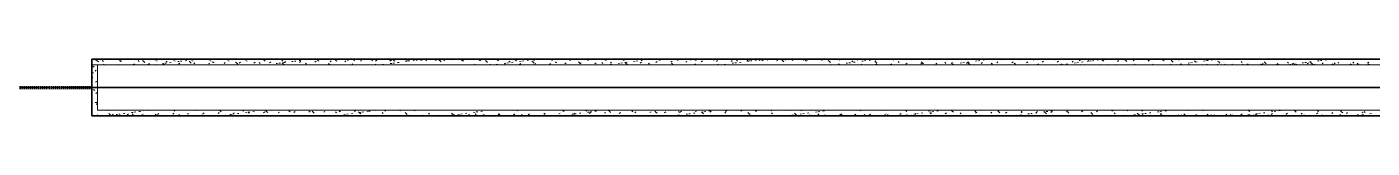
# Model space of a CAD drawing. Header units: millimetres. Extents: x -4948 to 42228, y -4856 to 69378.
# Drawn here: x 30864 to 33826, y 25230 to 25355 of the extents above; entities that cross this region are included whole.
import ezdxf

# ---------------------------------------------------------------- set-up
doc = ezdxf.new("R2010")
doc.units = ezdxf.units.MM
doc.linetypes.add('Линия сетки', pattern=[22.225, 12.7, -3.175, 3.175, -3.175])
doc.linetypes.add('Штрих 3 х 1_5 мм', pattern=[4.5, 3, -1.5])
for name, color, linetype, lineweight in [('A-AREA', 32, 'Continuous', 9), ('A-DETL', 90, 'Continuous', 9), ('A-WALL', 113, 'Continuous', 13), ('A-WALL-PATT', 111, 'Continuous', 13), ('I-WALL', 2, 'Continuous', 13), ('S-GRID', 1, 'Continuous', 30)]:
    doc.layers.add(name, color=color, linetype=linetype, lineweight=lineweight)

# ---------------------------------------------------------------- blocks, each defined once
blk = doc.blocks.new('27ELB-RD-AR-0000-BIM_rvt-1-1 этаж отм_ _0_000 лотки')
at = {"layer": 'A-AREA', "color": 252, "linetype": 'Штрих 3 х 1_5 мм', "lineweight": 70}
blk.add_line((30411.4, 25292.1), (31006.4, 25292.1), dxfattribs=at)
at = {"layer": 'A-DETL', "color": 252, "lineweight": 35}
blk.add_line((30956, 25292.1), (36183.9, 25292.1), dxfattribs=at)
at = {"layer": 'A-WALL', "color": 252, "lineweight": 9}
for p, q in [((31006.4, 25342.1), (31018.9, 25342.1)), ((31006.4, 25342.1), (31018.9, 25342.1)), ((31018.9, 25342.1), (36171.4, 25342.1)), ((31018.9, 25342.1), (31018.9, 25242.1)), ((31018.9, 25242.1), (36171.4, 25242.1))]:
    blk.add_line(p, q, dxfattribs=at)
at = {"layer": 'A-WALL-PATT', "color": 252, "linetype": 'Continuous', "lineweight": 9}
for p, q in [((31009, 25338.9), (31011.8, 25337.1)), ((31013.1, 25352.4), (31015.7, 25354.5)), ((31013.9, 25327.9), (31016.5, 25330)), ((31016.2, 25352.8), (31018.5, 25350.7)), ((31018.5, 25350.7), (31018.5, 25350.7)), ((31018.5, 25350.7), (31021, 25348.4)), ((31024, 25354.6), (31026.8, 25352.9)), ((31029.3, 25351.3), (31032.1, 25349.5)), ((31032.3, 25342.1), (31033.7, 25343.1)), ((31047.4, 25353.7), (31048.6, 25354.6)), ((31063.7, 25354.6), (31066.3, 25352.9)), ((31065, 25342.1), (31066.2, 25343)), ((31067.7, 25351.7), (31070.2, 25349.4)), ((31068.8, 25351.3), (31071.7, 25349.5)), ((31080.6, 25354.1), (31081.3, 25354.6)), ((31097.8, 25342.2), (31100.5, 25344.2)), ((31103.4, 25354.6), (31105.9, 25353)), ((31108.4, 25351.4), (31111.2, 25349.6)), ((31113.1, 25353.9), (31114, 25354.6)), ((31118.5, 25351.3), (31120.9, 25349.1)), ((31120.9, 25349.1), (31120.9, 25349.1)), ((31120.9, 25349.1), (31123.4, 25346.8)), ((31131, 25342.6), (31133.7, 25344.6)), ((31143, 25354.6), (31145.4, 25353.1)), ((31143.8, 25342.1), (31147.1, 25342.6)), ((31147.9, 25351.5), (31150.8, 25349.7)), ((31161.5, 25344.5), (31164.8, 25344.9)), ((31163.5, 25342.4), (31166.2, 25344.5)), ((31167.6, 25345.3), (31171, 25345.7)), ((31170.1, 25350.1), (31172.6, 25347.9)), ((31178, 25346.6), (31181.3, 25347.1)), ((31182.7, 25354.6), (31185, 25353.2)), ((31187.5, 25351.5), (31190.3, 25349.7)), ((31195.7, 25349), (31199, 25349.4)), ((31197.8, 25343.7), (31200.5, 25345.7)), ((31201.8, 25349.8), (31205.1, 25350.2)), ((31212.1, 25351.1), (31215.5, 25351.6)), ((31220.9, 25349.7), (31223.3, 25347.6)), ((31222.4, 25354.6), (31224.5, 25353.2)), ((31223.3, 25347.6), (31223.3, 25347.6)), ((31223.3, 25347.6), (31225.7, 25345.3)), ((31227, 25351.6), (31229.9, 25349.8)), ((31229.9, 25353.5), (31233.2, 25353.9)), ((31231.1, 25344.1), (31233.7, 25346.1)), ((31236, 25354.3), (31238.5, 25354.6)), ((31262, 25354.6), (31264.1, 25353.3)), ((31263.6, 25343.9), (31266.2, 25346)), ((31266.6, 25351.7), (31269.4, 25349.9)), ((31272.5, 25348.6), (31275, 25346.3)), ((31297.9, 25345.2), (31300.5, 25347.2)), ((31301.7, 25354.6), (31303.6, 25353.4)), ((31306.1, 25351.8), (31309, 25350)), ((31323.3, 25348.1), (31325.7, 25346)), ((31325.7, 25346), (31325.7, 25346)), ((31325.7, 25346), (31328.1, 25343.7)), ((31331.1, 25345.6), (31333.8, 25347.6)), ((31341.3, 25354.6), (31343.2, 25353.4)), ((31345.7, 25351.8), (31348.5, 25350)), ((31363.6, 25345.4), (31366.3, 25347.5)), ((31374.9, 25347), (31377.4, 25344.8)), ((31381, 25354.6), (31382.7, 25353.5)), ((31385.2, 25351.9), (31388.1, 25350.1)), ((31394.8, 25342.3), (31398.1, 25342.7)), ((31397.9, 25346.7), (31400.6, 25348.7)), ((31412.5, 25344.6), (31415.8, 25345.1)), ((31418.6, 25345.4), (31422, 25345.9)), ((31420.7, 25354.6), (31422.3, 25353.6)), ((31424.8, 25352), (31427.6, 25350.2)), ((31425.7, 25346.6), (31428, 25344.4)), ((31428, 25344.4), (31428, 25344.4)), ((31428, 25344.4), (31430.5, 25342.2)), ((31429, 25346.8), (31432.3, 25347.2)), ((31431.1, 25347.1), (31433.8, 25349.1)), ((31446.7, 25349.1), (31450, 25349.6)), ((31452.8, 25349.9), (31456.1, 25350.4)), ((31460.3, 25354.6), (31461.8, 25353.7)), ((31463.1, 25351.3), (31466.5, 25351.7)), ((31463.6, 25347), (31466.3, 25349)), ((31464.3, 25352.1), (31467.2, 25350.2)), ((31467.3, 25354.6), (31468.7, 25353.3)), ((31477.3, 25345.5), (31479.7, 25343.2)), ((31480.9, 25353.6), (31484.2, 25354.1)), ((31487, 25354.4), (31488.2, 25354.6)), ((31497.9, 25348.2), (31500.6, 25350.2)), ((31500, 25354.6), (31501.4, 25353.7)), ((31503.9, 25352.1), (31506.7, 25350.3)), ((31517.6, 25354.6), (31517.9, 25354.3)), ((31528.1, 25345), (31530.4, 25342.9)), ((31530.4, 25342.9), (31530.4, 25342.9)), ((31530.4, 25342.9), (31531.3, 25342.1)), ((31531.2, 25348.6), (31533.8, 25350.7)), ((31539.7, 25354.6), (31540.9, 25353.8)), ((31543.4, 25352.2), (31546.3, 25350.4)), ((31563.7, 25348.5), (31566.3, 25350.5)), ((31568, 25354.6), (31568.6, 25354)), ((31568.6, 25354), (31568.6, 25354)), ((31568.6, 25354), (31571.1, 25351.8)), ((31579.3, 25354.6), (31580.5, 25353.9)), ((31579.7, 25343.9), (31581.6, 25342.1)), ((31583, 25352.3), (31585.8, 25350.5)), ((31598, 25349.7), (31600.6, 25351.7)), ((31618.3, 25354.6), (31620.3, 25352.8)), ((31619, 25354.6), (31620, 25353.9)), ((31622.5, 25352.3), (31625.4, 25350.5)), ((31630.5, 25343.5), (31632, 25342.1)), ((31631.2, 25350.1), (31633.9, 25352.2)), ((31645.8, 25342.5), (31649.1, 25342.9)), ((31658.6, 25354.6), (31659.5, 25354)), ((31662.1, 25352.4), (31664.9, 25350.6)), ((31663.5, 25344.8), (31666.9, 25345.2)), ((31663.7, 25350), (31666.4, 25352)), ((31668.7, 25354.6), (31671, 25352.5)), ((31669.6, 25345.6), (31673, 25346)), ((31671, 25352.5), (31671, 25352.5)), ((31671, 25352.5), (31673.5, 25350.2)), ((31680, 25347), (31683.3, 25347.4)), ((31682, 25342.3), (31682.3, 25342.1)), ((31697.7, 25349.3), (31701, 25349.7)), ((31698, 25351.2), (31700.7, 25353.2)), ((31698.3, 25354.6), (31699.1, 25354.1)), ((31701.6, 25352.5), (31704.5, 25350.7)), ((31703.8, 25350.1), (31707.2, 25350.5)), ((31714.2, 25351.5), (31717.5, 25351.9)), ((31720.2, 25353.5), (31722.7, 25351.2)), ((31731.2, 25351.6), (31733.9, 25353.7)), ((31731.9, 25353.8), (31735.2, 25354.2)), ((31738, 25354.6), (31738.6, 25354.2)), ((31741.2, 25352.6), (31744, 25350.8)), ((31763.7, 25351.5), (31766.4, 25353.5)), ((31771, 25353.1), (31773.4, 25350.9)), ((31773.4, 25350.9), (31773.4, 25350.9)), ((31773.4, 25350.9), (31775.9, 25348.6)), ((31777.6, 25354.6), (31778.2, 25354.2)), ((31780.7, 25352.6), (31783.6, 25350.8)), ((31784.2, 25342.1), (31784.3, 25342.2)), ((31798, 25352.7), (31800.5, 25354.6)), ((31817.3, 25354.6), (31817.7, 25354.3)), ((31820.3, 25352.7), (31823.1, 25350.9)), ((31822.6, 25351.9), (31825.1, 25349.7)), ((31831.3, 25353.1), (31833.2, 25354.6)), ((31849.6, 25342.1), (31851.1, 25343.3)), ((31857, 25354.6), (31857.3, 25354.4)), ((31859.8, 25352.8), (31862.7, 25351)), ((31863.8, 25353), (31865.9, 25354.6)), ((31873.4, 25351.5), (31875.8, 25349.4)), ((31875.8, 25349.4), (31875.8, 25349.4)), ((31875.8, 25349.4), (31878.2, 25347.1)), ((31882.3, 25342.1), (31884.3, 25343.7)), ((31896.6, 25354.6), (31896.8, 25354.5)), ((31896.8, 25342.6), (31900.1, 25343.1)), ((31898.1, 25354.2), (31898.6, 25354.6)), ((31899.4, 25352.8), (31902.2, 25351)), ((31914.5, 25345), (31917.9, 25345.4)), ((31915, 25342.1), (31916.8, 25343.5)), ((31920.6, 25345.8), (31924, 25346.2)), ((31925, 25350.4), (31927.5, 25348.1)), ((31931, 25347.1), (31934.3, 25347.6)), ((31936.3, 25354.6), (31936.4, 25354.5)), ((31938.9, 25352.9), (31941.8, 25351.1)), ((31948.5, 25342.7), (31951.1, 25344.8)), ((31948.7, 25349.5), (31952.1, 25349.9)), ((31954.8, 25350.3), (31958.2, 25350.7)), ((31963.8, 25354.5), (31964, 25354.6)), ((31965.2, 25351.6), (31968.5, 25352.1)), ((31975.8, 25349.9), (31978.2, 25347.8)), ((31978.2, 25347.8), (31978.2, 25347.8)), ((31978.2, 25347.8), (31980.6, 25345.5)), ((31978.5, 25353), (31981.3, 25351.2)), ((31981.7, 25343.1), (31984.4, 25345.2)), ((31982.9, 25354), (31986.2, 25354.4)), ((32014.2, 25343), (32016.9, 25345)), ((32018, 25353.1), (32020.9, 25351.3)), ((32027.4, 25348.8), (32029.9, 25346.5)), ((32048.5, 25344.2), (32051.2, 25346.3)), ((32057.6, 25353.1), (32060.4, 25351.3)), ((32078.2, 25348.4), (32080.5, 25346.2)), ((32080.5, 25346.2), (32080.5, 25346.2)), ((32080.5, 25346.2), (32083, 25344)), ((32081.8, 25344.7), (32084.4, 25346.7)), ((32097.1, 25353.2), (32100, 25351.4)), ((32114.2, 25344.5), (32116.9, 25346.5)), ((32129.8, 25347.3), (32132.2, 25345)), ((32136.7, 25353.3), (32139.5, 25351.5)), ((32147.8, 25342.8), (32151.1, 25343.2)), ((32148.5, 25345.7), (32151.2, 25347.8)), ((32165.6, 25345.1), (32168.9, 25345.6)), ((32171.7, 25345.9), (32175, 25346.4)), ((32176.2, 25353.4), (32179.1, 25351.5)), ((32180.6, 25346.8), (32182.9, 25344.7)), ((32181.8, 25346.2), (32184.5, 25348.2)), ((32182, 25347.3), (32185.3, 25347.7)), ((32182.9, 25344.7), (32182.9, 25344.7)), ((32182.9, 25344.7), (32185.4, 25342.4)), ((32199.7, 25349.6), (32203.1, 25350.1)), ((32205.8, 25350.4), (32209.2, 25350.9)), ((32214.3, 25346), (32216.9, 25348)), ((32215.8, 25353.4), (32218.6, 25351.6)), ((32216.2, 25351.8), (32219.5, 25352.2)), ((32222.4, 25354.6), (32223.6, 25353.6)), ((32232.2, 25345.7), (32234.6, 25343.4)), ((32233.9, 25354.1), (32237.3, 25354.6)), ((32248.6, 25347.2), (32251.2, 25349.3)), ((32255.3, 25353.5), (32258.2, 25351.7)), ((32272.8, 25354.6), (32272.8, 25354.6)), ((32281.8, 25347.7), (32284.5, 25349.7)), ((32283, 25345.3), (32285.3, 25343.1)), ((32285.3, 25343.1), (32285.3, 25343.1)), ((32285.3, 25343.1), (32286.4, 25342.1)), ((32294.9, 25353.6), (32297.7, 25351.8)), ((32314.3, 25347.5), (32317, 25349.5)), ((32323.1, 25354.6), (32323.5, 25354.3)), ((32323.5, 25354.3), (32323.5, 25354.3)), ((32323.5, 25354.3), (32326, 25352)), ((32334.4, 25353.6), (32337.2, 25351.8)), ((32334.5, 25344.1), (32336.8, 25342.1)), ((32348.6, 25348.7), (32351.3, 25350.8)), ((32373.5, 25354.6), (32375.2, 25353)), ((32374, 25353.7), (32376.8, 25351.9)), ((32381.9, 25349.2), (32384.5, 25351.2)), ((32385.4, 25343.7), (32387.1, 25342.1)), ((32398.8, 25342.9), (32402.1, 25343.4)), ((32413.5, 25353.8), (32416.3, 25352)), ((32414.3, 25349), (32417, 25351.1)), ((32416.6, 25345.3), (32419.9, 25345.7)), ((32422.7, 25346.1), (32426, 25346.5)), ((32423.8, 25354.6), (32425.9, 25352.7)), ((32425.9, 25352.7), (32425.9, 25352.7)), ((32425.9, 25352.7), (32428.4, 25350.4)), ((32433, 25347.4), (32436.3, 25347.9)), ((32436.9, 25342.6), (32437.5, 25342.1)), ((32448.6, 25350.2), (32451.3, 25352.3)), ((32450.8, 25349.8), (32454.1, 25350.2)), ((32453.1, 25353.9), (32455.9, 25352.1)), ((32456.8, 25350.6), (32460.2, 25351)), ((32467.2, 25351.9), (32470.5, 25352.4)), ((32475.1, 25353.7), (32477.6, 25351.5)), ((32481.9, 25350.7), (32484.6, 25352.7)), ((32484.9, 25354.3), (32487.3, 25354.6)), ((32487.7, 25342.1), (32487.8, 25342.1)), ((32492.6, 25353.9), (32495.4, 25352.1)), ((32514.4, 25350.5), (32517, 25352.6)), ((32525.9, 25353.3), (32528.3, 25351.1)), ((32528.3, 25351.1), (32528.3, 25351.1)), ((32528.3, 25351.1), (32530.7, 25348.9)), ((32532.2, 25354), (32535, 25352.2)), ((32548.7, 25351.8), (32551.3, 25353.8)), ((32571.7, 25354.1), (32574.5, 25352.3)), ((32577.5, 25352.2), (32580, 25349.9)), ((32581.9, 25352.2), (32584.6, 25354.2)), ((32601.5, 25342.1), (32601.8, 25342.3)), ((32611.3, 25354.1), (32614.1, 25352.3)), ((32614.4, 25352), (32617.1, 25354.1)), ((32628.3, 25351.7), (32630.7, 25349.6)), ((32630.7, 25349.6), (32630.7, 25349.6)), ((32630.7, 25349.6), (32633.1, 25347.3)), ((32634.2, 25342.1), (32635, 25342.7)), ((32642.1, 25342.1), (32642.8, 25342.2)), ((32648.7, 25353.3), (32650.5, 25354.6)), ((32649.8, 25343.1), (32653.1, 25343.5)), ((32650.8, 25354.2), (32653.6, 25352.4)), ((32666.9, 25342.1), (32667.5, 25342.6)), ((32667.6, 25345.4), (32670.9, 25345.9)), ((32673.7, 25346.2), (32677, 25346.7)), ((32679.9, 25350.6), (32682.3, 25348.3)), ((32682, 25353.7), (32683.2, 25354.6)), ((32684, 25347.6), (32687.3, 25348)), ((32690.4, 25354.3), (32693.2, 25352.5)), ((32699.6, 25342.1), (32701.8, 25343.8)), ((32701.8, 25349.9), (32705.1, 25350.4)), ((32707.8, 25350.7), (32711.2, 25351.2)), ((32714.4, 25353.5), (32715.8, 25354.6)), ((32718.2, 25352.1), (32721.5, 25352.5)), ((32729.9, 25354.4), (32732.7, 25352.6)), ((32730.7, 25350.2), (32733, 25348)), ((32732.4, 25342.2), (32735, 25344.2)), ((32733, 25348), (32733, 25348)), ((32733, 25348), (32735.5, 25345.8)), ((32735.9, 25354.4), (32737.1, 25354.6)), ((32764.9, 25342.1), (32767.5, 25344.1)), ((32769.5, 25354.4), (32772.3, 25352.6)), ((32782.3, 25349.1), (32784.7, 25346.8)), ((32788.7, 25342.2), (32788.8, 25342.1)), ((32799.2, 25343.3), (32801.8, 25345.3)), ((32809, 25354.5), (32811.8, 25352.7)), ((32828.3, 25342.2), (32828.5, 25342.1)), ((32832.4, 25343.7), (32835.1, 25345.7)), ((32833.1, 25348.6), (32835.4, 25346.5)), ((32835.4, 25346.5), (32835.4, 25346.5)), ((32835.4, 25346.5), (32837.9, 25344.2)), ((32848.6, 25354.6), (32851.4, 25352.8)), ((32864.9, 25343.5), (32867.6, 25345.6)), ((32867.8, 25342.3), (32868.2, 25342.1)), ((32884.6, 25347.5), (32887.1, 25345.2)), ((32888.2, 25354.6), (32890.9, 25352.9)), ((32891.9, 25342.1), (32893.8, 25342.3)), ((32899.2, 25344.8), (32901.9, 25346.8)), ((32900.8, 25343.3), (32904.1, 25343.7)), ((32907.4, 25342.4), (32907.8, 25342.1)), ((32918.6, 25345.6), (32921.9, 25346.1)), ((32924.7, 25346.4), (32928, 25346.8)), ((32927.9, 25354.6), (32930.5, 25352.9)), ((32932.4, 25345.2), (32935.1, 25347.2)), ((32935, 25347.8), (32938.3, 25348.2)), ((32935.5, 25347.1), (32937.8, 25344.9)), ((32937.8, 25344.9), (32937.8, 25344.9)), ((32937.8, 25344.9), (32940.3, 25342.6)), ((32946.9, 25342.4), (32947.5, 25342.1)), ((32952.8, 25350.1), (32956.1, 25350.6)), ((32958.8, 25350.9), (32962.2, 25351.4)), ((32964.9, 25345.1), (32967.6, 25347.1)), ((32967.5, 25354.6), (32970, 25353)), ((32969.2, 25352.3), (32972.5, 25352.7)), ((32977.6, 25354.6), (32978.5, 25353.8)), ((32986.5, 25342.5), (32987.2, 25342.1)), ((32987, 25345.9), (32989.5, 25343.7)), ((32999.2, 25346.3), (33001.9, 25348.3)), ((33007.2, 25354.6), (33009.6, 25353.1)), ((33026, 25342.6), (33026.8, 25342.1)), ((33032.5, 25346.7), (33035.1, 25348.8)), ((33037.9, 25345.5), (33040.2, 25343.4)), ((33040.2, 25343.4), (33040.2, 25343.4)), ((33040.2, 25343.4), (33041.6, 25342.1)), ((33046.9, 25354.6), (33049.1, 25353.1)), ((33065, 25346.6), (33067.6, 25348.6)), ((33065.6, 25342.7), (33066.5, 25342.1)), ((33078.3, 25354.6), (33078.4, 25354.5)), ((33078.4, 25354.5), (33078.4, 25354.5)), ((33078.4, 25354.5), (33080.8, 25352.2)), ((33086.5, 25354.6), (33088.7, 25353.2)), ((33089.4, 25344.4), (33091.9, 25342.1)), ((33099.3, 25347.8), (33101.9, 25349.8)), ((33105.1, 25342.7), (33106.1, 25342.1)), ((33126.2, 25354.6), (33128.2, 25353.3)), ((33128.6, 25354.6), (33130.1, 25353.3)), ((33132.5, 25348.2), (33135.2, 25350.3)), ((33140.2, 25343.9), (33142.3, 25342.1)), ((33141.6, 25342.1), (33144.8, 25342.5)), ((33144.7, 25342.8), (33145.8, 25342.1)), ((33151.8, 25343.4), (33155.1, 25343.9)), ((33165, 25348.1), (33167.7, 25350.1)), ((33165.8, 25354.6), (33167.8, 25353.4)), ((33169.6, 25345.8), (33172.9, 25346.2)), ((33175.7, 25346.6), (33179, 25347)), ((33179, 25354.6), (33180.8, 25352.9)), ((33180.8, 25352.9), (33180.8, 25352.9)), ((33180.8, 25352.9), (33183.2, 25350.7)), ((33184.2, 25342.9), (33185.5, 25342.1)), ((33186, 25347.9), (33189.3, 25348.4)), ((33191.8, 25342.8), (33192.6, 25342.1)), ((33199.3, 25349.3), (33202, 25351.3)), ((33203.8, 25350.3), (33207.1, 25350.7)), ((33205.5, 25354.6), (33207.3, 25353.4)), ((33209.9, 25351.1), (33213.2, 25351.5)), ((33220.2, 25352.4), (33223.5, 25352.9)), ((33223.8, 25342.9), (33225.1, 25342.1)), ((33230, 25354), (33232.5, 25351.7)), ((33232.5, 25349.7), (33235.2, 25351.8)), ((33242.6, 25342.4), (33242.9, 25342.1)), ((33245.2, 25354.6), (33246.9, 25353.5)), ((33263.3, 25343), (33264.8, 25342.1)), ((33265, 25349.6), (33267.7, 25351.6)), ((33280.8, 25353.5), (33283.1, 25351.4)), ((33283.1, 25351.4), (33283.1, 25351.4)), ((33283.1, 25351.4), (33285.6, 25349.1)), ((33284.8, 25354.6), (33286.4, 25353.6)), ((33299.3, 25350.8), (33302, 25352.8)), ((33302.9, 25343.1), (33304.5, 25342.1)), ((33324.5, 25354.6), (33326, 25353.6)), ((33332.4, 25352.4), (33334.8, 25350.1)), ((33332.6, 25351.2), (33335.2, 25353.3)), ((33342.4, 25343.2), (33344.1, 25342.1)), ((33364.2, 25354.6), (33365.5, 25353.7)), ((33365.1, 25351.1), (33367.7, 25353.1)), ((33382, 25343.2), (33383.8, 25342.1)), ((33383.2, 25352), (33385.5, 25349.8)), ((33385.5, 25349.8), (33385.5, 25349.8)), ((33385.5, 25349.8), (33388, 25347.6)), ((33392.5, 25342.2), (33395.8, 25342.7)), ((33399.4, 25352.3), (33402, 25354.3)), ((33402.8, 25343.6), (33406.1, 25344)), ((33403.8, 25354.6), (33405.1, 25353.8)), ((33420.6, 25345.9), (33423.9, 25346.4)), ((33421.5, 25343.3), (33423.4, 25342.1)), ((33426.7, 25346.7), (33430, 25347.2)), ((33432.6, 25352.7), (33435, 25354.6)), ((33434.8, 25350.8), (33437.2, 25348.6)), ((33437, 25348.1), (33440.3, 25348.5)), ((33443.5, 25354.6), (33444.6, 25353.9)), ((33451.4, 25342.1), (33452.4, 25342.9)), ((33454.8, 25350.4), (33458.1, 25350.9)), ((33460.9, 25351.2), (33464.2, 25351.7)), ((33461.1, 25343.4), (33463.1, 25342.1)), ((33465.1, 25352.6), (33467.7, 25354.6)), ((33471.2, 25352.6), (33474.5, 25353)), ((33483.2, 25354.6), (33484.2, 25353.9)), ((33484.1, 25342.1), (33485.7, 25343.3)), ((33485.6, 25350.4), (33487.9, 25348.3)), ((33487.9, 25348.3), (33487.9, 25348.3)), ((33487.9, 25348.3), (33490.4, 25346)), ((33499.4, 25353.8), (33500.4, 25354.6)), ((33500.6, 25343.5), (33502.8, 25342.1)), ((33516.8, 25342.1), (33518.2, 25343.1)), ((33522.8, 25354.6), (33523.7, 25354)), ((33532.6, 25354.2), (33533.1, 25354.6)), ((33537.1, 25349.3), (33539.6, 25347)), ((33540.2, 25343.5), (33542.4, 25342.1)), ((33549.8, 25342.3), (33552.5, 25344.4)), ((33562.5, 25354.6), (33563.3, 25354.1)), ((33565.1, 25354.1), (33565.8, 25354.6)), ((33579.7, 25343.6), (33582.1, 25342.1)), ((33583.1, 25342.8), (33585.7, 25344.8)), ((33588, 25348.9), (33590.3, 25346.7)), ((33590.3, 25346.7), (33590.3, 25346.7)), ((33590.3, 25346.7), (33592.8, 25344.4)), ((33602.1, 25354.6), (33602.8, 25354.2)), ((33615.6, 25342.6), (33618.2, 25344.6)), ((33619.3, 25343.7), (33621.8, 25342.1)), ((33639.5, 25347.7), (33642, 25345.5)), ((33641.8, 25354.6), (33642.4, 25354.2)), ((33643.5, 25342.4), (33646.8, 25342.8)), ((33649.9, 25343.8), (33652.5, 25345.9)), ((33653.8, 25343.8), (33657.1, 25344.2)), ((33658.8, 25343.7), (33661.4, 25342.1)), ((33671.6, 25346.1), (33675, 25346.5)), ((33677.7, 25346.9), (33681, 25347.3)), ((33681.5, 25354.6), (33681.9, 25354.3)), ((33683.1, 25344.3), (33685.8, 25346.3)), ((33688, 25348.3), (33691.3, 25348.7)), ((33690.3, 25347.3), (33692.7, 25345.1)), ((33692.7, 25345.1), (33692.7, 25345.1)), ((33692.7, 25345.1), (33695.2, 25342.9)), ((33698.4, 25343.8), (33701.1, 25342.1)), ((33705.8, 25350.6), (33709.1, 25351)), ((33711.9, 25351.4), (33715.2, 25351.8)), ((33715.6, 25344.1), (33718.2, 25346.1)), ((33721.1, 25354.6), (33721.5, 25354.4)), ((33722.2, 25352.8), (33725.5, 25353.2)), ((33732.7, 25354.6), (33733.3, 25354)), ((33737.9, 25343.9), (33740.8, 25342.1)), ((33741.9, 25346.2), (33744.4, 25343.9)), ((33749.9, 25345.3), (33752.5, 25347.4)), ((33760.8, 25354.6), (33761, 25354.4)), ((33777.5, 25344), (33780.3, 25342.2)), ((33783.1, 25345.8), (33785.8, 25347.8)), ((33792.7, 25345.7), (33795.1, 25343.6)), ((33795.1, 25343.6), (33795.1, 25343.6)), ((33795.1, 25343.6), (33796.7, 25342.1)), ((33800.5, 25354.6), (33800.6, 25354.5)), ((33815.6, 25345.6), (33818.3, 25347.6)), ((33817, 25344), (33819.9, 25342.2)), ((31006.4, 25315.7), (31008.8, 25313.4)), ((31007, 25324.1), (31010.4, 25324.6)), ((31014.7, 25303.5), (31017.3, 25305.5)), ((31017.4, 25305.5), (31018.9, 25304.2)), ((31006.4, 25290.1), (31007.7, 25289.2)), ((31006.4, 25269.5), (31007.7, 25268.3)), ((31008.4, 25291.4), (31011.7, 25291.9)), ((31010.2, 25287.6), (31013.1, 25285.8)), ((31015.5, 25279), (31018.1, 25281)), ((31018.7, 25292.8), (31018.9, 25292.8)), ((31014, 25259.3), (31017.3, 25259.7)), ((31015.1, 25259.2), (31018, 25257.4)), ((31016.3, 25254.5), (31018.9, 25256.5)), ((31017.9, 25259), (31018.9, 25258.1)), ((31042, 25242.1), (31042.6, 25241.7)), ((31081.6, 25242.1), (31082.2, 25241.8)), ((31086.7, 25242.1), (31086.9, 25241.9)), ((31094.1, 25236.9), (31097.4, 25237.4)), ((31100.2, 25237.7), (31103.5, 25238.2)), ((31110.5, 25239.1), (31113.9, 25239.5)), ((31121.3, 25242.1), (31121.7, 25241.8)), ((31128.3, 25241.4), (31131.6, 25241.9)), ((31161, 25242.1), (31161.3, 25241.9)), ((31187.3, 25242.1), (31189.3, 25240.3)), ((31200.6, 25242.1), (31200.8, 25242)), ((31237.7, 25242.1), (31238.5, 25241.3)), ((31240.3, 25242.1), (31240.4, 25242.1)), ((31251.4, 25234.3), (31254.1, 25236.4)), ((31284.7, 25234.7), (31287.3, 25236.8)), ((31288, 25242.1), (31289.2, 25241)), ((31289.2, 25241), (31289.2, 25241)), ((31289.2, 25241), (31291.7, 25238.7)), ((31317.2, 25234.6), (31319.8, 25236.6)), ((31338.4, 25242), (31340.9, 25239.8)), ((31345.1, 25237.1), (31348.4, 25237.5)), ((31351.2, 25237.9), (31354.5, 25238.3)), ((31351.5, 25235.8), (31354.1, 25237.9)), ((31361.5, 25239.3), (31364.9, 25239.7)), ((31379.3, 25241.6), (31382.6, 25242)), ((31384.7, 25236.2), (31387.4, 25238.3)), ((31389.3, 25241.6), (31391.6, 25239.4)), ((31391.6, 25239.4), (31391.6, 25239.4)), ((31391.6, 25239.4), (31394.1, 25237.2)), ((31417.2, 25236.1), (31419.9, 25238.1)), ((31440.8, 25240.5), (31443.3, 25238.2)), ((31451.5, 25237.3), (31454.2, 25239.4)), ((31484.8, 25237.7), (31487.4, 25239.8)), ((31491.6, 25240), (31494, 25237.9)), ((31494, 25237.9), (31494, 25237.9)), ((31494, 25237.9), (31496.5, 25235.6)), ((31517.2, 25237.6), (31519.9, 25239.6)), ((31543.2, 25238.9), (31545.7, 25236.6)), ((31551.5, 25238.8), (31554.2, 25240.9)), ((31584.8, 25239.2), (31587.4, 25241.3)), ((31594, 25238.5), (31596.4, 25236.3)), ((31596.1, 25237.3), (31599.4, 25237.7)), ((31596.4, 25236.3), (31596.4, 25236.3)), ((31596.4, 25236.3), (31598.8, 25234.1)), ((31602.2, 25238.1), (31605.5, 25238.5)), ((31612.5, 25239.4), (31615.9, 25239.9)), ((31617.3, 25239.1), (31619.9, 25241.1)), ((31630.3, 25241.8), (31632.8, 25242.1)), ((31645.6, 25237.3), (31648.1, 25235.1)), ((31651.6, 25240.3), (31653.9, 25242.1)), ((31684.8, 25240.8), (31686.6, 25242.1)), ((31696.4, 25236.9), (31698.8, 25234.8)), ((31717.3, 25240.6), (31719.3, 25242.1)), ((31751.6, 25241.8), (31752, 25242.1)), ((31841.8, 25242.1), (31841.8, 25242.1)), ((31847.1, 25237.4), (31850.4, 25237.9)), ((31853.2, 25238.2), (31856.5, 25238.7)), ((31863.5, 25239.6), (31866.9, 25240)), ((31881.3, 25241.9), (31882.5, 25242.1)), ((31942.5, 25242.1), (31944.2, 25240.5)), ((31992.8, 25242.1), (31993.4, 25241.6)), ((32043.2, 25242.1), (32044.1, 25241.2)), ((32044.1, 25241.2), (32044.1, 25241.2)), ((32044.1, 25241.2), (32046.6, 25239)), ((32093.5, 25242.1), (32095.8, 25240)), ((32098.1, 25237.6), (32101.4, 25238)), ((32102.1, 25234.9), (32104.8, 25236.9)), ((32104.2, 25238.4), (32107.5, 25238.8)), ((32114.5, 25239.8), (32117.9, 25240.2)), ((32135.4, 25235.3), (32138, 25237.3)), ((32144.1, 25241.8), (32146.5, 25239.7)), ((32146.5, 25239.7), (32146.5, 25239.7)), ((32146.5, 25239.7), (32149, 25237.4)), ((32167.9, 25235.1), (32170.5, 25237.2)), ((32195.7, 25240.7), (32198.2, 25238.4)), ((32202.2, 25236.4), (32204.8, 25238.4)), ((32235.4, 25236.8), (32238.1, 25238.8)), ((32246.5, 25240.3), (32248.9, 25238.1)), ((32248.9, 25238.1), (32248.9, 25238.1)), ((32248.9, 25238.1), (32251.3, 25235.9)), ((32267.9, 25236.6), (32270.6, 25238.7)), ((32298.1, 25239.1), (32300.6, 25236.9)), ((32302.2, 25237.9), (32304.9, 25239.9)), ((32335.4, 25238.3), (32338.1, 25240.3)), ((32348.9, 25238.7), (32351.3, 25236.6)), ((32349.1, 25237.8), (32352.5, 25238.2)), ((32351.3, 25236.6), (32351.3, 25236.6)), ((32351.3, 25236.6), (32353.7, 25234.3)), ((32355.2, 25238.6), (32358.6, 25239)), ((32365.6, 25239.9), (32368.9, 25240.4)), ((32367.9, 25238.1), (32370.6, 25240.2)), ((32400.5, 25237.6), (32403, 25235.3)), ((32402.2, 25239.4), (32404.9, 25241.4)), ((32435.5, 25239.8), (32438.1, 25241.8)), ((32451.3, 25237.1), (32453.6, 25235)), ((32468, 25239.6), (32470.6, 25241.7)), ((32502.3, 25240.9), (32503.8, 25242.1)), ((32535.5, 25241.3), (32536.5, 25242.1)), ((32568, 25241.1), (32569.2, 25242.1)), ((32600.1, 25237.9), (32603.5, 25238.4)), ((32606.2, 25238.7), (32609.6, 25239.2)), ((32616.6, 25240.1), (32619.9, 25240.5)), ((32697.6, 25242.1), (32699.1, 25240.8)), ((32748, 25242.1), (32748.3, 25241.8)), ((32798.3, 25242.1), (32799, 25241.5)), ((32799, 25241.5), (32799, 25241.5)), ((32799, 25241.5), (32801.5, 25239.2)), ((32848.6, 25242.1), (32850.7, 25240.2)), ((32851.2, 25238.1), (32854.5, 25238.5)), ((32857.2, 25238.9), (32860.6, 25239.3)), ((32867.6, 25240.2), (32870.9, 25240.7)), ((32886, 25234.3), (32888.7, 25236.4)), ((32899, 25242.1), (32901.4, 25239.9)), ((32901.4, 25239.9), (32901.4, 25239.9)), ((32901.4, 25239.9), (32903.8, 25237.6)), ((32950.6, 25240.9), (32953.1, 25238.7)), ((32952.8, 25235.4), (32955.5, 25237.5)), ((32986.1, 25235.8), (32988.7, 25237.9)), ((33001.4, 25240.5), (33003.8, 25238.4)), ((33003.8, 25238.4), (33003.8, 25238.4)), ((33003.8, 25238.4), (33006.2, 25236.1)), ((33018.5, 25235.7), (33021.2, 25237.7)), ((33052.9, 25236.9), (33055.5, 25239)), ((33053, 25239.4), (33055.5, 25237.1)), ((33084.4, 25235.9), (33087.7, 25236.3)), ((33086.1, 25237.3), (33088.8, 25239.4)), ((33102.2, 25238.3), (33105.5, 25238.7)), ((33103.8, 25238.9), (33106.1, 25236.8)), ((33106.1, 25236.8), (33106.1, 25236.8)), ((33106.1, 25236.8), (33108.6, 25234.5)), ((33108.2, 25239.1), (33111.6, 25239.5)), ((33118.6, 25240.4), (33121.9, 25240.8)), ((33118.6, 25237.2), (33121.2, 25239.2)), ((33152.9, 25238.4), (33155.5, 25240.5)), ((33155.4, 25237.8), (33157.8, 25235.6)), ((33186.1, 25238.8), (33188.8, 25240.9)), ((33206.2, 25237.4), (33208.5, 25235.2)), ((33218.6, 25238.7), (33221.3, 25240.7)), ((33252.9, 25239.9), (33255.6, 25242)), ((33286.2, 25240.4), (33288.4, 25242.1)), ((33318.7, 25240.2), (33321.1, 25242.1)), ((33335.4, 25236.1), (33338.7, 25236.5)), ((33353, 25241.4), (33353.8, 25242.1)), ((33353.2, 25238.4), (33356.5, 25238.9)), ((33359.2, 25239.2), (33362.6, 25239.7)), ((33369.6, 25240.6), (33372.9, 25241)), ((33386.2, 25241.9), (33386.5, 25242.1)), ((33418.7, 25241.7), (33419.2, 25242.1)), ((33452.8, 25242.1), (33453.9, 25241)), ((33503.1, 25242.1), (33503.2, 25242)), ((33553.4, 25242.1), (33553.9, 25241.7)), ((33553.9, 25241.7), (33553.9, 25241.7)), ((33553.9, 25241.7), (33556.3, 25239.4)), ((33586.4, 25236.2), (33589.7, 25236.7)), ((33603.8, 25242.1), (33605.6, 25240.5)), ((33604.2, 25238.6), (33607.5, 25239)), ((33610.2, 25239.4), (33613.6, 25239.8)), ((33620.6, 25240.7), (33623.9, 25241.2)), ((33654.1, 25242.1), (33656.2, 25240.2)), ((33656.2, 25240.2), (33656.2, 25240.2)), ((33656.2, 25240.2), (33658.7, 25237.9)), ((33703.5, 25234.5), (33706.1, 25236.5)), ((33705.5, 25241.2), (33707.9, 25238.9)), ((33736.7, 25234.9), (33739.4, 25236.9)), ((33756.3, 25240.7), (33758.6, 25238.6)), ((33758.6, 25238.6), (33758.6, 25238.6)), ((33758.6, 25238.6), (33761.1, 25236.3)), ((33769.2, 25234.7), (33771.9, 25236.8)), ((33803.5, 25236), (33806.2, 25238)), ((33807.9, 25239.6), (33810.3, 25237.3)), ((31017.1, 25230.1), (31019.7, 25232.1)), ((31042.2, 25230.1), (31045.5, 25230.5)), ((31043.9, 25235.1), (31046.3, 25233)), ((31046.3, 25233), (31046.3, 25233)), ((31046.3, 25233), (31048.7, 25230.7)), ((31051.4, 25231.3), (31054, 25233.3)), ((31059.9, 25232.4), (31063.2, 25232.9)), ((31066, 25233.2), (31069.3, 25233.7)), ((31076.3, 25234.6), (31079.7, 25235)), ((31084.6, 25231.7), (31087.3, 25233.8)), ((31095.5, 25234), (31098, 25231.7)), ((31117.1, 25231.6), (31119.8, 25233.6)), ((31146.3, 25233.6), (31148.7, 25231.4)), ((31148.7, 25231.4), (31148.7, 25231.4)), ((31148.7, 25231.4), (31150.6, 25229.6)), ((31151.4, 25232.8), (31154.1, 25234.8)), ((31184.7, 25233.2), (31187.3, 25235.3)), ((31197.9, 25232.4), (31200.4, 25230.2)), ((31217.1, 25233.1), (31219.8, 25235.1)), ((31248.7, 25232), (31251, 25229.9)), ((31251, 25229.9), (31251, 25229.9)), ((31251, 25229.9), (31251.3, 25229.6)), ((31293.2, 25230.3), (31296.5, 25230.7)), ((31300.3, 25230.9), (31301.7, 25229.6)), ((31310.9, 25232.6), (31314.2, 25233)), ((31317, 25233.4), (31320.3, 25233.8)), ((31327.3, 25234.8), (31330.7, 25235.2)), ((31351.1, 25230.4), (31352, 25229.6)), ((31544.2, 25230.4), (31547.5, 25230.9)), ((31561.9, 25232.8), (31565.2, 25233.2)), ((31568, 25233.6), (31571.4, 25234)), ((31578.4, 25234.9), (31581.7, 25235.4)), ((31637.6, 25229.6), (31637.9, 25229.8)), ((31670.3, 25229.6), (31670.4, 25229.6)), ((31698.8, 25234.8), (31698.8, 25234.8)), ((31698.8, 25234.8), (31701.2, 25232.5)), ((31703, 25229.6), (31704.7, 25230.9)), ((31735.7, 25229.6), (31737.9, 25231.3)), ((31748, 25235.8), (31750.5, 25233.5)), ((31768.4, 25229.6), (31770.4, 25231.2)), ((31787.6, 25229.6), (31788.2, 25229.7)), ((31795.2, 25230.6), (31798.5, 25231)), ((31798.8, 25235.4), (31801.1, 25233.2)), ((31801.1, 25233.2), (31801.1, 25233.2)), ((31801.1, 25233.2), (31803.6, 25230.9)), ((31802, 25230.3), (31804.7, 25232.4)), ((31812.9, 25232.9), (31816.3, 25233.4)), ((31819, 25233.7), (31822.4, 25234.2)), ((31829.4, 25235.1), (31832.7, 25235.5)), ((31835.3, 25230.8), (31837.9, 25232.8)), ((31850.4, 25234.2), (31852.8, 25232)), ((31867.8, 25230.6), (31870.4, 25232.7)), ((31901.2, 25233.8), (31903.5, 25231.6)), ((31902.1, 25231.9), (31904.7, 25233.9)), ((31903.5, 25231.6), (31903.5, 25231.6)), ((31903.5, 25231.6), (31905.8, 25229.6)), ((31935.3, 25232.3), (31938, 25234.3)), ((31952.8, 25232.7), (31955.2, 25230.4)), ((31967.8, 25232.1), (31970.5, 25234.2)), ((32002.1, 25233.4), (32004.8, 25235.4)), ((32003.6, 25232.2), (32005.9, 25230.1)), ((32005.9, 25230.1), (32005.9, 25230.1)), ((32005.9, 25230.1), (32006.5, 25229.6)), ((32035.3, 25233.8), (32038, 25235.8)), ((32037.4, 25229.6), (32039.2, 25229.8)), ((32046.2, 25230.8), (32049.5, 25231.2)), ((32055.1, 25231.1), (32056.8, 25229.6)), ((32063.9, 25233.1), (32067.3, 25233.5)), ((32067.8, 25233.6), (32070.5, 25235.7)), ((32070, 25233.9), (32073.4, 25234.3)), ((32080.4, 25235.3), (32083.7, 25235.7)), ((32106, 25230.7), (32107.1, 25229.6)), ((32251.4, 25229.6), (32251.5, 25229.6)), ((32287.1, 25229.6), (32290.2, 25230)), ((32291, 25229.7), (32291.2, 25229.6)), ((32297.2, 25230.9), (32300.5, 25231.4)), ((32315, 25233.3), (32318.3, 25233.7)), ((32321, 25234.1), (32324.4, 25234.5)), ((32330.5, 25229.8), (32330.8, 25229.6)), ((32331.4, 25235.4), (32334.7, 25235.9)), ((32370.1, 25229.8), (32370.5, 25229.6)), ((32409.6, 25229.9), (32410.1, 25229.6)), ((32449.2, 25230), (32449.8, 25229.6)), ((32453.6, 25235), (32453.6, 25235)), ((32453.6, 25235), (32456.1, 25232.7)), ((32454.9, 25229.6), (32455.3, 25229.9)), ((32487.6, 25229.6), (32488.6, 25230.4)), ((32488.7, 25230.1), (32489.5, 25229.6)), ((32502.9, 25236), (32505.3, 25233.8)), ((32520.2, 25229.6), (32521, 25230.2)), ((32528.3, 25230.1), (32529.1, 25229.6)), ((32537.9, 25229.7), (32541.2, 25230.2)), ((32548.2, 25231.1), (32551.5, 25231.5)), ((32552.9, 25229.6), (32555.3, 25231.4)), ((32553.7, 25235.6), (32556, 25233.4)), ((32556, 25233.4), (32556, 25233.4)), ((32556, 25233.4), (32558.5, 25231.2)), ((32566, 25233.4), (32569.3, 25233.9)), ((32567.8, 25230.2), (32568.8, 25229.6)), ((32572, 25234.2), (32575.4, 25234.7)), ((32582.4, 25235.6), (32585.7, 25236)), ((32585.9, 25229.8), (32588.6, 25231.9)), ((32605.3, 25234.5), (32607.7, 25232.2)), ((32607.4, 25230.3), (32608.5, 25229.6)), ((32618.4, 25229.7), (32621.1, 25231.7)), ((32646.9, 25230.3), (32648.1, 25229.6)), ((32652.7, 25230.9), (32655.4, 25232.9)), ((32656.1, 25234), (32658.4, 25231.9)), ((32658.4, 25231.9), (32658.4, 25231.9)), ((32658.4, 25231.9), (32660.9, 25229.6)), ((32686, 25231.3), (32688.6, 25233.4)), ((32686.5, 25230.4), (32687.8, 25229.6)), ((32707.6, 25232.9), (32710.1, 25230.6)), ((32718.4, 25231.2), (32721.1, 25233.2)), ((32726, 25230.5), (32727.4, 25229.6)), ((32752.7, 25232.4), (32755.4, 25234.4)), ((32758.5, 25232.5), (32760.8, 25230.3)), ((32760.8, 25230.3), (32760.8, 25230.3)), ((32760.8, 25230.3), (32761.6, 25229.6)), ((32765.6, 25230.6), (32767.1, 25229.6)), ((32786, 25232.8), (32788.7, 25234.9)), ((32788.9, 25229.9), (32792.2, 25230.3)), ((32799.2, 25231.2), (32802.5, 25231.7)), ((32805.1, 25230.6), (32806.8, 25229.6)), ((32810, 25231.3), (32811.9, 25229.6)), ((32817, 25233.6), (32820.3, 25234)), ((32818.5, 25232.7), (32821.1, 25234.7)), ((32823, 25234.4), (32826.4, 25234.8)), ((32833.4, 25235.7), (32836.7, 25236.2)), ((32844.7, 25230.7), (32846.4, 25229.6)), ((32852.8, 25233.9), (32855.4, 25236)), ((32860.8, 25230.9), (32862.3, 25229.6)), ((32884.2, 25230.8), (32886.1, 25229.6)), ((32912.4, 25229.8), (32912.6, 25229.6)), ((32918.5, 25234.2), (32921.2, 25236.2)), ((32923.8, 25230.9), (32925.8, 25229.6)), ((32963.3, 25230.9), (32965.4, 25229.6)), ((33002.9, 25231), (33005.1, 25229.6)), ((33036.4, 25229.6), (33037.1, 25229.7)), ((33039.9, 25230), (33043.2, 25230.5)), ((33042.4, 25231.1), (33044.8, 25229.6)), ((33050.2, 25231.4), (33053.5, 25231.8)), ((33068, 25233.8), (33071.3, 25234.2)), ((33074.1, 25234.6), (33077.4, 25235)), ((33082, 25231.1), (33084.4, 25229.6)), ((33121.5, 25231.2), (33124.1, 25229.6)), ((33161.1, 25231.3), (33163.7, 25229.6)), ((33200.6, 25231.4), (33203.4, 25229.6)), ((33208.5, 25235.2), (33208.5, 25235.2)), ((33208.5, 25235.2), (33211, 25233)), ((33240.2, 25231.4), (33243, 25229.6)), ((33257.8, 25236.3), (33260.2, 25234)), ((33279.7, 25231.5), (33282.6, 25229.7)), ((33286.2, 25229.6), (33288.1, 25229.9)), ((33290.9, 25230.2), (33294.2, 25230.7)), ((33301.2, 25231.6), (33304.5, 25232)), ((33304.8, 25229.6), (33306, 25230.5)), ((33308.6, 25235.8), (33310.9, 25233.7)), ((33310.9, 25233.7), (33310.9, 25233.7)), ((33310.9, 25233.7), (33313.4, 25231.4)), ((33319, 25233.9), (33322.3, 25234.4)), ((33319.3, 25231.6), (33322.1, 25229.8)), ((33325.1, 25234.7), (33328.4, 25235.2)), ((33337.5, 25229.6), (33339.2, 25230.9)), ((33358.8, 25231.7), (33361.7, 25229.8)), ((33360.1, 25234.7), (33362.6, 25232.4)), ((33370.2, 25229.6), (33371.7, 25230.8)), ((33398.4, 25231.7), (33401.2, 25229.9)), ((33403.4, 25230), (33406, 25232)), ((33411, 25234.3), (33413.3, 25232.1)), ((33413.3, 25232.1), (33413.3, 25232.1)), ((33413.3, 25232.1), (33415.8, 25229.9)), ((33436.6, 25230.4), (33439.3, 25232.4)), ((33437.9, 25231.8), (33440.8, 25230)), ((33462.5, 25233.1), (33465, 25230.9)), ((33469.1, 25230.2), (33471.8, 25232.3)), ((33477.5, 25231.9), (33480.3, 25230.1)), ((33503.4, 25231.5), (33506.1, 25233.5)), ((33513.3, 25232.7), (33515.7, 25230.6)), ((33515.7, 25230.6), (33515.7, 25230.6)), ((33515.7, 25230.6), (33516.7, 25229.6)), ((33517, 25231.9), (33519.9, 25230.1)), ((33536, 25229.6), (33539.2, 25230)), ((33536.6, 25231.9), (33539.3, 25233.9)), ((33541.9, 25230.4), (33545.2, 25230.8)), ((33552.2, 25231.7), (33555.5, 25232.2)), ((33556.6, 25232), (33559.4, 25230.2)), ((33564.9, 25231.6), (33567.1, 25229.6)), ((33569.1, 25231.7), (33571.8, 25233.8)), ((33570, 25234.1), (33573.3, 25234.5)), ((33576.1, 25234.9), (33579.4, 25235.3)), ((33596.1, 25232.1), (33599, 25230.3)), ((33603.4, 25233), (33606.1, 25235)), ((33615.7, 25231.1), (33617.4, 25229.6)), ((33635.7, 25232.2), (33638.5, 25230.4)), ((33636.7, 25233.4), (33639.3, 25235.4)), ((33667.3, 25230), (33667.8, 25229.6)), ((33669.2, 25233.2), (33671.8, 25235.3)), ((33675.2, 25232.2), (33678.1, 25230.4)), ((33714.8, 25232.3), (33717.6, 25230.5)), ((33754.3, 25232.4), (33757.2, 25230.6)), ((33786.8, 25229.7), (33790.2, 25230.2)), ((33792.9, 25230.5), (33796.2, 25231)), ((33793.9, 25232.4), (33796.7, 25230.6)), ((33803.2, 25231.9), (33806.5, 25232.3)), ((33821, 25234.2), (33824.3, 25234.7))]:
    blk.add_line(p, q, dxfattribs=at)
at = {"layer": 'I-WALL', "color": 252, "lineweight": 35}
for p, q in [((36183.9, 25354.6), (31006.4, 25354.6)), ((31006.4, 25354.6), (31006.4, 25342.1)), ((31006.4, 25342.1), (31006.4, 25242.1)), ((31006.4, 25242.1), (31006.4, 25229.6)), ((31006.4, 25229.6), (36183.9, 25229.6))]:
    blk.add_line(p, q, dxfattribs=at)
blk = doc.blocks.new('27ELB-RD-KR2-0000-BIM_rvt-1-1 этаж отм_ _0_000 лотки')
at = {"layer": 'S-GRID', "color": 252, "linetype": 'Линия сетки', "lineweight": 9}
blk.add_line((-4948, 25292.1), (41228.1, 25292.1), dxfattribs=at)

msp = doc.modelspace()

# ---------------------------------------------------------------- block references
at = {"lineweight": 5}
for name in ['27ELB-RD-KR2-0000-BIM_rvt-1-1 этаж отм_ _0_000 лотки', '27ELB-RD-AR-0000-BIM_rvt-1-1 этаж отм_ _0_000 лотки']:
    msp.add_blockref(name, (0, 0), dxfattribs=at)

doc.saveas('drawing.dxf')
